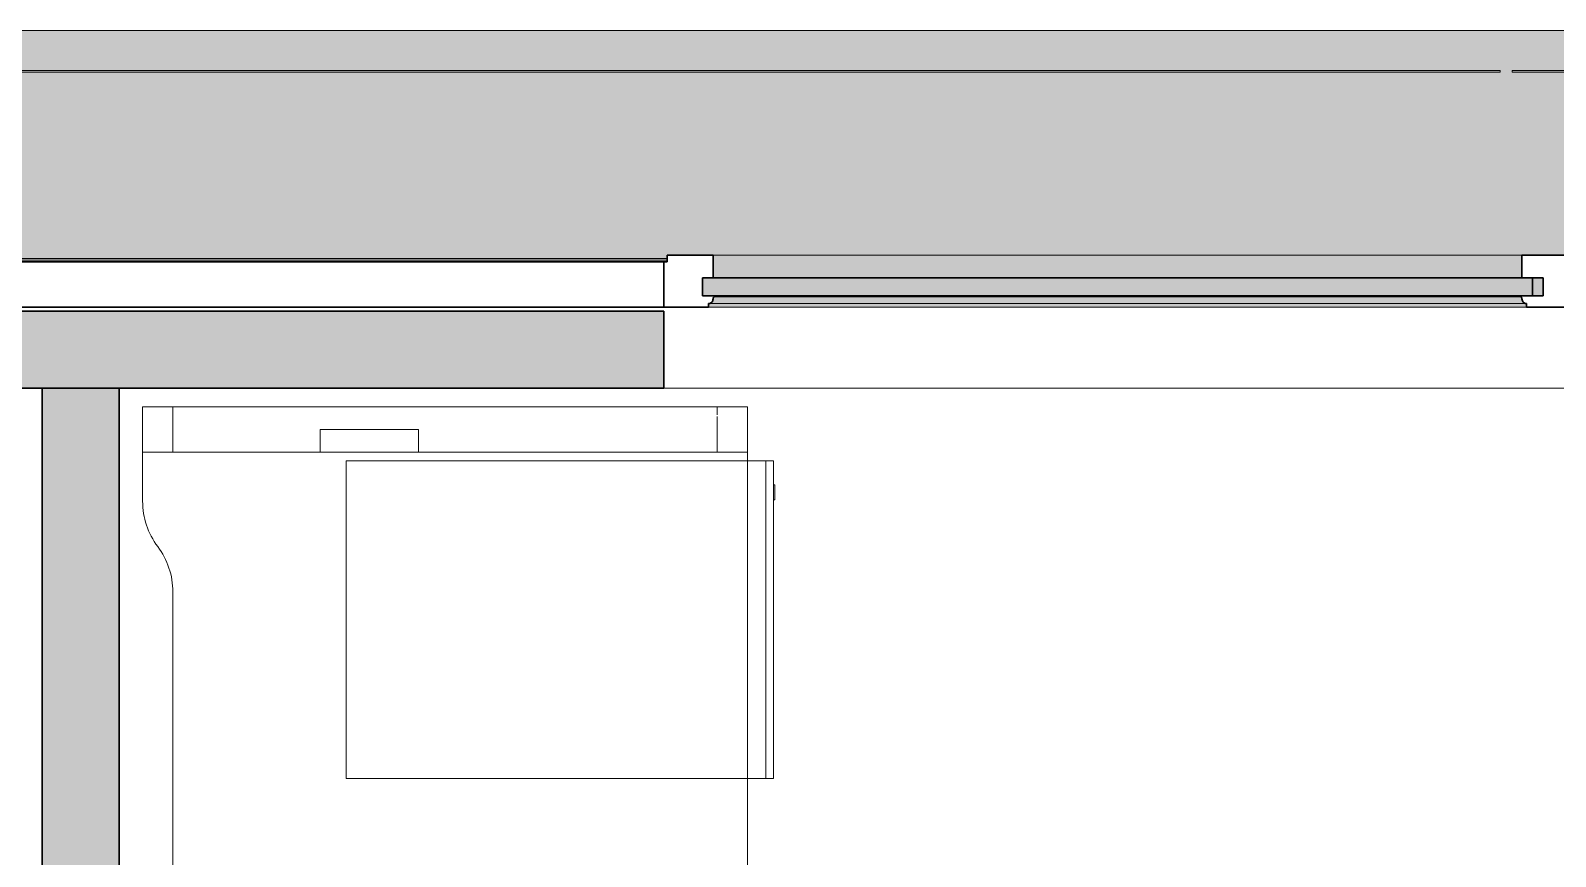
# Model space of a CAD drawing. Header units: millimetres. Extents: x 155927 to 295199, y -4084 to 97293.
# Drawn here: x 159599 to 161616, y 33626 to 34719 of the extents above; entities that cross this region are included whole.
import ezdxf

# ---------------------------------------------------------------- set-up
doc = ezdxf.new("R2010")
doc.units = ezdxf.units.MM
doc.header["$MEASUREMENT"] = 0
for name, color, linetype, lineweight in [('A-GLAZ', 7, 'CONTINUOUS', 9), ('A-GLAZ-CWMG', 7, 'CONTINUOUS', 9), ('A-WALL-PATT', 7, 'CONTINUOUS', 9), ('I-FURN', 8, 'CONTINUOUS', 9), ('I-WALL', 7, 'CONTINUOUS', 9)]:
    doc.layers.add(name, color=color, linetype=linetype, lineweight=lineweight)

msp = doc.modelspace()

# ---------------------------------------------------------------- hatches: boundary and pattern name
at = {"layer": 'A-GLAZ'}
for points in [[(166688.5, 34417), (166692.8, 34417), (166692.8, 34718.6), (157908.8, 34718.6), (157908.8, 34417), (157913.2, 34417), (157913.2, 34421.6), (159104.5, 34421.6), (159104.5, 34417), (160441.2, 34417), (160441.2, 34421.6), (161632.5, 34421.6), (161632.5, 34417), (162969.2, 34417), (162969.2, 34421.6), (164160.5, 34421.6), (164160.5, 34417), (165497.2, 34417), (165497.2, 34421.6), (166688.5, 34421.6)], [(161571.6, 34391.7), (161571.6, 34421.6), (160502, 34421.6), (160502, 34391.7), (161374.7, 34391.7)], [(161599.6, 34367.7), (161599.6, 34391.7), (160488.1, 34391.7), (160488.1, 34367.7), (161374.7, 34367.7)], [(161571.8, 34362.7), (161570.4, 34366.6), (160503.3, 34366.6), (160502, 34362.7), (161571.6, 34362.7)], [(161570.4, 34366.6), (161570.4, 34367.7), (161374.7, 34366.6)], [(161571.8, 34352.8), (161577.6, 34352.8), (161577.6, 34357.7), (160496, 34357.7), (160496, 34352.8), (161374.7, 34352.8)], [(161576.1, 34357.7), (161572.7, 34360), (161571.4, 34362.7), (160501.8, 34362.7), (160500, 34359), (160499.8, 34357.7), (161573.8, 34357.7)]]:
    msp.add_hatch(color=256, dxfattribs=at).paths.add_polyline_path(points, flags=0)
h = msp.add_hatch(color=256, dxfattribs=at)
h.paths.add_polyline_path([(166692.8, 34414.8), (166692.8, 34417), (166688.5, 34417), (166688.5, 34414.8)], flags=0)
h.paths.add_polyline_path([(165497.2, 34414.8), (165497.2, 34417), (164160.5, 34417), (164160.5, 34414.8), (165492.2, 34414.8)], flags=0)
h.paths.add_polyline_path([(162964.2, 34414.8), (162969.2, 34414.8), (162969.2, 34417), (161632.5, 34417), (161632.5, 34414.8), (162575.4, 34414.8)], flags=0)
h.paths.add_polyline_path([(160436.2, 34414.8), (160441.2, 34414.8), (160441.2, 34417), (159104.5, 34417), (159104.5, 34414.8), (160174, 34414.8)], flags=0)
h.paths.add_polyline_path([(157908.8, 34414.8), (157913.2, 34414.8), (157913.2, 34417), (157908.8, 34417)], flags=0)
h = msp.add_hatch(color=256, dxfattribs=at)
h.paths.add_polyline_path([(166632.1, 34357.7), (166630.8, 34358.9), (166630.8, 34358.2)], flags=0)
h.paths.add_polyline_path([(163024, 34357.7), (163026.9, 34358.2), (163025.6, 34358.3)], flags=0)
h.paths.add_polyline_path([(164104.1, 34357.7), (164102.8, 34358.9), (164102.8, 34358.2)], flags=0)
h.paths.add_polyline_path([(161576.1, 34357.7), (161574.8, 34358.9), (161574.8, 34358.2)], flags=0)
h.paths.add_polyline_path([(159048.1, 34357.7), (159046.8, 34358.9), (159046.8, 34358.2)], flags=0)
at = {"layer": 'A-WALL-PATT'}
for points in [[(159537.8, 34245.6), (160436.8, 34245.6), (160436.8, 34347.6), (159108.8, 34347.6), (159108.8, 34245.6), (159237.6, 34245.6)], [(159614.7, 29907.6), (159716.7, 29907.6), (159716.7, 34245.6), (159614.7, 34245.6), (159614.7, 30111.4)]]:
    msp.add_hatch(color=256, dxfattribs=at).paths.add_polyline_path(points, flags=0)

# ---------------------------------------------------------------- linework, layer by layer
at = {"layer": 'A-GLAZ'}
for p, q in [((166692.8, 34718.6), (157908.8, 34718.6)), ((160441.2, 34417), (159104.5, 34417)), ((160441.2, 34414.8), (159104.5, 34414.8)), ((161571.6, 34421.6), (160502, 34421.6)), ((161570.4, 34366.6), (160503.3, 34366.6)), ((160497.6, 34357.7), (160496, 34357.7)), ((160496, 34352.8), (161577.6, 34352.8)), ((161576.1, 34357.7), (160497.6, 34357.7)), ((161577.6, 34357.7), (161576.1, 34357.7))]:
    msp.add_line(p, q, dxfattribs=at)
at = {"layer": 'A-GLAZ', "lineweight": 30}
for p, q in [((160436.8, 34412.6), (159108.8, 34412.6)), ((160436.8, 34352.8), (160436.8, 34412.6)), ((160441.2, 34412.6), (160436.8, 34412.6)), ((160436.8, 34412.6), (160436.8, 34352.8)), ((160502, 34421.6), (160441.2, 34421.6)), ((160441.2, 34421.6), (160441.2, 34412.6)), ((160502, 34391.7), (160502, 34421.6)), ((161632.5, 34421.6), (161571.6, 34421.6)), ((161571.6, 34421.6), (161571.6, 34391.7)), ((161599.6, 34391.7), (160488.1, 34391.7)), ((160488.1, 34391.7), (160488.1, 34367.7)), ((160488.1, 34367.7), (160488.1, 34391.7)), ((160488.1, 34391.7), (160502, 34391.7)), ((161571.6, 34391.7), (161585.6, 34391.7)), ((161585.6, 34391.7), (161585.6, 34367.7)), ((161599.6, 34367.7), (161599.6, 34391.7)), ((160488.1, 34367.7), (161599.6, 34367.7)), ((160503.3, 34367.7), (160488.1, 34367.7)), ((160503.3, 34366.6), (160503.3, 34367.7)), ((161585.6, 34367.7), (161570.4, 34367.7)), ((161570.4, 34367.7), (161570.4, 34366.6)), ((159108.8, 34352.8), (160436.8, 34352.8)), ((160436.8, 34352.8), (160496, 34352.8)), ((160496, 34352.8), (160496, 34357.7)), ((160496, 34357.7), (160497.6, 34357.7)), ((161576.1, 34357.7), (161577.6, 34357.7)), ((161577.6, 34357.7), (161577.6, 34352.8)), ((161577.6, 34352.8), (161636.8, 34352.8))]:
    msp.add_line(p, q, dxfattribs=at)
for centre, radius, start, end in [((160509.2, 34362.2), 7.4, 143.4261, 176.5739), ((161564.5, 34362.2), 7.4, 3.4261, 36.5739), ((160496.5, 34363), 5.36, 281.9524, 356.5739), ((161577.2, 34363), 5.36, 183.4261, 258.0476)]:
    msp.add_arc(centre, radius, start, end, dxfattribs=at)
at = {"layer": 'A-GLAZ'}
for points in [[(160502.5, 34365.4), (160502.7, 34365.8), (160503, 34366.2), (160503.3, 34366.6)], [(161570.4, 34366.6), (161570.7, 34366.2), (161570.9, 34365.8), (161571.1, 34365.4)]]:
    msp.add_open_spline(points, degree=3, dxfattribs=at)
for points, knots in [([(160497.6, 34357.7), (160498, 34357.8), (160498.7, 34358.1), (160499.5, 34358.5), (160499.9, 34358.8), (160500, 34359)], [-1, -1, -1, -1, -0.8, -0.7, -0.6, -0.6, -0.6, -0.6]), ([(160501, 34360), (160501.1, 34360.2), (160501.3, 34360.6), (160501.7, 34361.5), (160501.8, 34362.2), (160501.8, 34362.7)], [-0.4, -0.4, -0.4, -0.4, -0.3, -0.2, 0, 0, 0, 0]), ([(161571.8, 34362.7), (161571.9, 34362.2), (161572, 34361.5), (161572.3, 34360.8), (161572.5, 34360.3), (161572.6, 34360.1), (161572.7, 34360)], [0, 0, 0, 0, 0.2, 0.3, 0.35, 0.4, 0.4, 0.4, 0.4]), ([(161573.6, 34359), (161573.7, 34359), (161573.8, 34358.8), (161574.2, 34358.6), (161574.6, 34358.3), (161575.2, 34358), (161575.7, 34357.8), (161576.1, 34357.7)], [0.6, 0.6, 0.6, 0.6, 0.625, 0.7, 0.775, 0.85, 1, 1, 1, 1])]:
    msp.add_open_spline(points, degree=3, knots=knots, dxfattribs=at)
at = {"layer": 'A-GLAZ-CWMG'}
for p, q in [((159300.8, 34665.6), (160050.8, 34665.6)), ((160050.8, 34663.6), (159300.8, 34663.6)), ((160050.8, 34665.6), (160425.8, 34665.6)), ((160425.8, 34663.6), (160050.8, 34663.6)), ((160425.8, 34665.6), (160800.8, 34665.6)), ((160800.8, 34663.6), (160425.8, 34663.6)), ((160800.8, 34665.6), (161542.8, 34665.6)), ((161542.8, 34663.6), (160800.8, 34663.6)), ((161542.8, 34665.6), (161542.8, 34663.6)), ((161558.9, 34663.6), (161558.9, 34665.6)), ((161558.9, 34665.6), (162300.8, 34665.6)), ((162300.8, 34663.6), (161558.9, 34663.6))]:
    msp.add_line(p, q, dxfattribs=at)
at = {"layer": 'I-FURN'}
for p, q in [((159747.6, 34221.2), (160547.6, 34221.2)), ((159787.6, 34221.2), (159747.6, 34221.2)), ((159747.6, 34161.2), (159747.6, 34221.2)), ((159747.6, 34161.2), (159747.6, 34221.2)), ((160547.6, 34221.2), (159747.6, 34221.2)), ((159747.6, 34221.2), (159747.6, 34096.2)), ((159747.6, 34096.2), (159747.6, 34221.2)), ((159747.6, 34221.2), (160547.6, 34221.2)), ((160507.6, 34221.2), (159787.6, 34221.2)), ((159787.6, 34161.2), (159787.6, 34221.2)), ((159787.6, 34161.2), (159787.6, 34221.2)), ((160547.6, 34221.2), (160507.6, 34221.2)), ((160507.6, 34210.6), (160507.6, 34221.2)), ((160507.6, 34210.6), (160507.6, 34221.2)), ((160507.6, 34161.2), (160507.6, 34208.3)), ((160507.6, 34161.2), (160507.6, 34208.3)), ((160547.6, 34221.2), (160547.6, 34161.2)), ((160547.6, 34161.2), (160547.6, 34221.2)), ((160547.6, 32621.2), (160547.6, 34221.2)), ((160547.6, 34221.2), (160547.6, 32621.2)), ((159982.6, 34191.2), (160112.6, 34191.2)), ((159982.6, 34161.2), (159982.6, 34191.2)), ((160112.6, 34191.2), (159982.6, 34191.2)), ((159982.6, 34161.2), (159982.6, 34191.2)), ((160112.6, 34191.2), (160112.6, 34161.2)), ((160112.6, 34161.2), (160112.6, 34191.2)), ((159982.6, 34161.2), (159747.6, 34161.2)), ((159747.6, 34161.2), (159787.6, 34161.2)), ((159787.6, 34161.2), (160507.6, 34161.2)), ((160112.6, 34161.2), (159982.6, 34161.2)), ((160547.6, 34149.6), (160016.8, 34149.6)), ((160016.8, 34149.6), (160016.8, 33729.6)), ((160547.6, 34161.2), (160112.6, 34161.2)), ((160507.6, 34161.2), (160547.6, 34161.2)), ((160571.8, 34149.6), (160547.6, 34149.6)), ((160571.8, 34149.6), (160571.8, 33729.6)), ((160581.8, 34149.6), (160571.8, 34149.6)), ((160571.8, 33729.6), (160571.8, 34149.6)), ((160581.8, 33729.6), (160581.8, 34149.6)), ((160583.8, 34118), (160581.8, 34118)), ((160583.8, 34098), (160583.8, 34118)), ((160583.8, 34118), (160583.8, 34098)), ((160581.8, 34098), (160583.8, 34098)), ((159787.6, 33976.2), (159787.6, 33143.9)), ((159787.6, 33143.9), (159787.6, 33976.2)), ((160016.8, 33729.6), (160547.6, 33729.6)), ((160547.6, 33729.6), (160571.8, 33729.6)), ((160571.8, 33729.6), (160581.8, 33729.6))]:
    msp.add_line(p, q, dxfattribs=at)
for centre, start, end in [((159847.6, 34096.2), 180, 216.8699), ((159847.6, 34096.2), 180, 216.8699), ((159687.6, 33976.2), 0, 36.8699), ((159687.6, 33976.2), 0, 36.8699)]:
    msp.add_arc(centre, 100, start, end, dxfattribs=at)
at = {"layer": 'I-WALL', "lineweight": 30}
for p, q in [((160436.8, 34347.6), (159108.8, 34347.6)), ((160436.8, 34245.6), (160436.8, 34347.6)), ((159108.8, 34245.6), (160436.8, 34245.6)), ((159716.7, 34245.6), (159614.7, 34245.6)), ((159614.7, 34245.6), (159614.7, 29907.6)), ((159716.7, 29907.6), (159716.7, 34245.6))]:
    msp.add_line(p, q, dxfattribs=at)
at = {"layer": 'I-WALL'}
msp.add_line((161636.8, 34245.6), (160436.8, 34245.6), dxfattribs=at)

doc.saveas('drawing.dxf')
